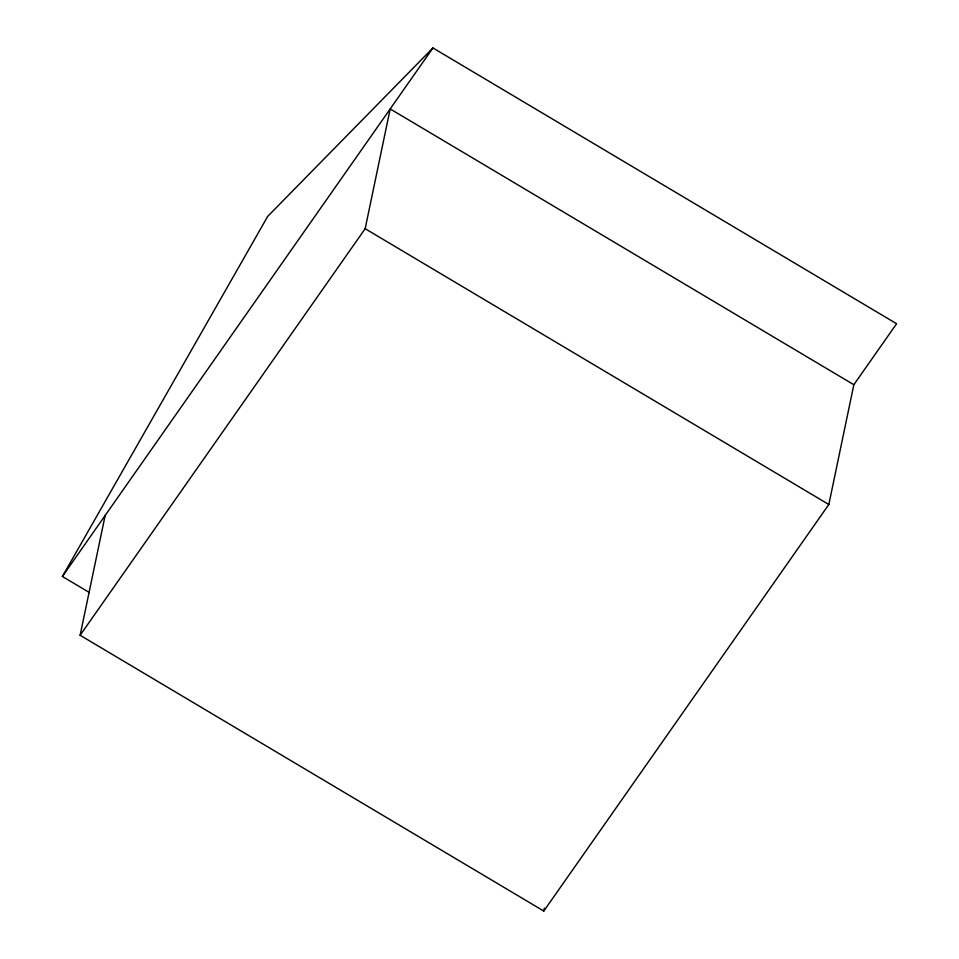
<?xml version="1.0" encoding="UTF-8"?>
<svg xmlns="http://www.w3.org/2000/svg" width="959" height="959" viewBox="0 0 959 959"><rect width="100%" height="100%" fill="white"/><g stroke="black" fill="none" stroke-linecap="round" stroke-linejoin="round"><path stroke-width="1.44" d="M89.367 592.518L62.395 576.467L267.693 216.386L432.941 47.95L896.605 323.734L853.846 384.715L828.828 504.494L543.789 911.05L80.124 635.266L105.154 515.486M80.124 635.266L365.163 228.71L390.181 108.93L853.846 384.715M543.789 911.05L544.4 908.125M62.395 576.467L432.941 47.95M365.163 228.71L828.828 504.494"/></g></svg>
